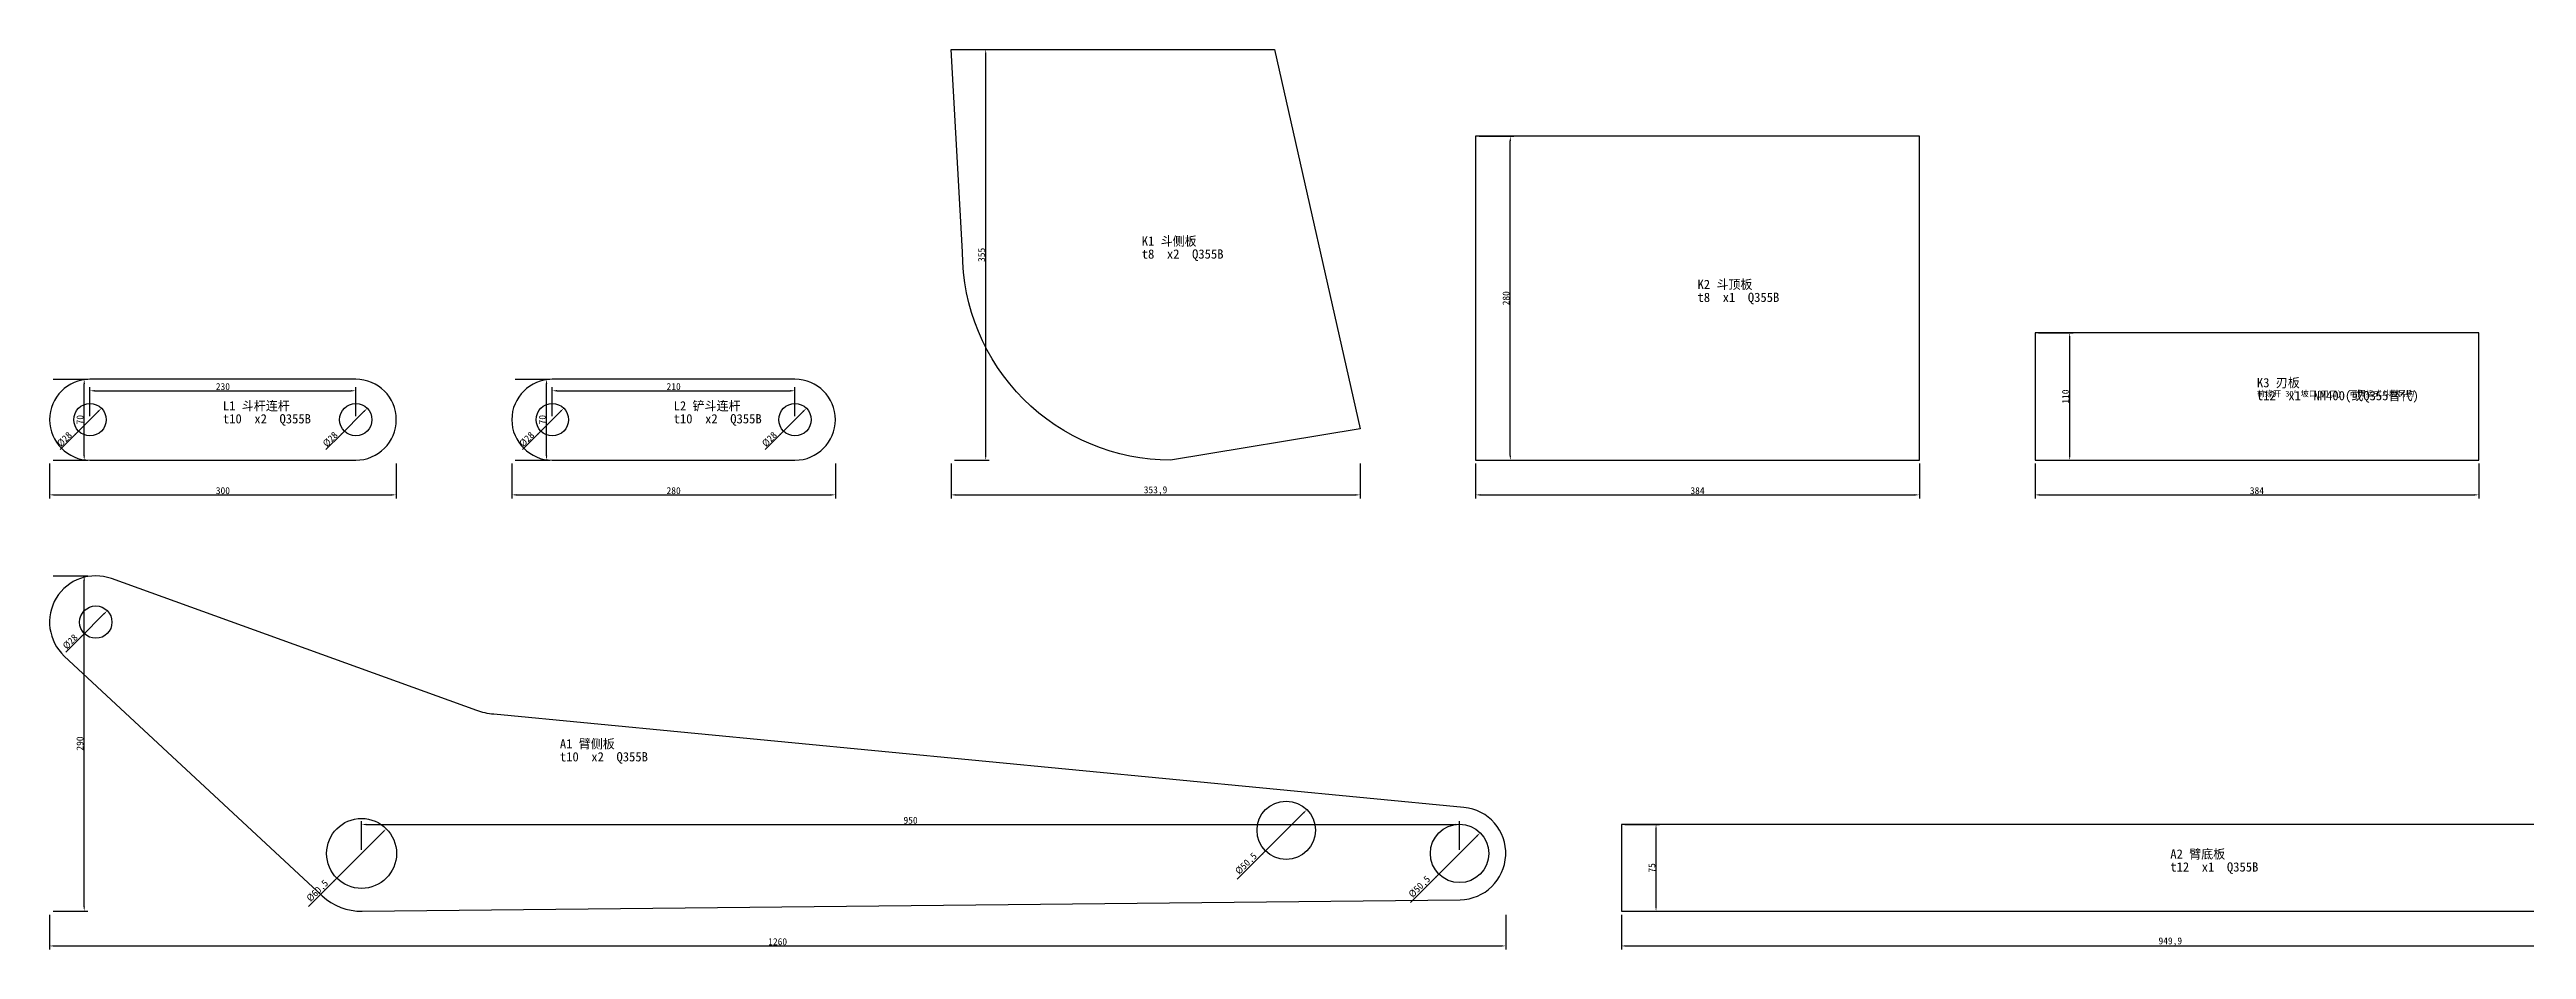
# Model space of a CAD drawing. Header units: millimetres. Extents: x 0 to 4122, y -33 to 788.
# Drawn here: x 0 to 2143, y -33 to 745 of the extents above; entities that cross this region are included whole.
import ezdxf

# ---------------------------------------------------------------- set-up
doc = ezdxf.new("R2010")
doc.units = ezdxf.units.MM
for name, color, linetype in [('CUT', 7, 'Continuous'), ('DIM', 4, 'Continuous'), ('MARK', 3, 'Continuous')]:
    doc.layers.add(name, color=color, linetype=linetype)
doc.dimstyles.new('PLATE', dxfattribs={"dimtxt": 6, "dimasz": 4, "dimexe": 3, "dimexo": 3, "dimtad": 1, "dimdec": 1, "dimcen": 2.5, "dimclrt": 7, "dimazin": 3, "dimtfac": 1, "dimtmove": 0, "dimatfit": 3})

msp = doc.modelspace()

# ---------------------------------------------------------------- linework, layer by layer
at = {"layer": 'CUT'}
for points in [[(780, 745), (1060, 745), (1133.91, 417.14), (970, 390, -0.4142136), (790, 570)], [(35, 460, 1), (35, 390), (265, 390, 1), (265, 460)], [(435, 460, 1), (435, 390), (645, 390, 1), (645, 460)], [(235.97, 13.37, 0.1920826), (270.53, 0), (1220.42, 10, 0.948324), (1223.82, 89.82), (384.28, 170.27, -0.0627836), (369.63, 173.56), (53.58, 287.62, 0.8167068), (12.78, 220.69)]]:
    msp.add_lwpolyline(points, format="xyb", close=True, dxfattribs=at)
for points in [[(1233.91, 390), (1617.91, 390), (1617.91, 670), (1233.91, 670)], [(1717.91, 390), (2101.91, 390), (2101.91, 500), (1717.91, 500)], [(1360, 0), (2309.95, 0), (2309.95, 75), (1360, 75)]]:
    msp.add_lwpolyline(points, close=True, dxfattribs=at)
for centre, radius in [((35, 425), 14), ((265, 425), 14), ((435, 425), 14), ((645, 425), 14), ((40, 250), 14), ((1070, 70), 25.25), ((270, 50), 30.25), ((1220, 50), 25.25)]:
    msp.add_circle(centre, radius, dxfattribs=at)

# ---------------------------------------------------------------- texts
at = {"layer": 'MARK'}
for s, height, p in [('K1 斗侧板', 8, (945.02, 575.45)), ('t8  x2  Q355B', 8, (945.02, 564.25)), ('K2 斗顶板', 8, (1425.91, 538)), ('t8  x1  Q355B', 8, (1425.91, 526.8)), ('前缘开 30° 坡口(刃口)，可焊接式斗齿另购', 5, (1909.91, 445)), ('t12  x1  NM400(或Q355替代)', 8, (1909.91, 441.8)), ('K3 刃板', 8, (1909.91, 453)), ('t10  x2  Q355B', 8, (150, 421.8)), ('L1 斗杆连杆', 8, (150, 433)), ('t10  x2  Q355B', 8, (540, 421.8)), ('L2 铲斗连杆', 8, (540, 433)), ('A1 臂侧板', 8, (441.57, 140.76)), ('t10  x2  Q355B', 8, (441.57, 129.56)), ('A2 臂底板', 8, (1834.97, 45.5)), ('t12  x1  Q355B', 8, (1834.97, 34.3))]:
    msp.add_text(s, height=height, dxfattribs=at).set_placement(p)

# ---------------------------------------------------------------- dimensions: what is measured, and where the dimension line sits
at = {"layer": 'DIM'}
for base, p1, p2 in [((810, 390), (780, 390), (780, 745)), ((1263.91, 390), (1233.91, 390), (1233.91, 670)), ((1747.91, 390), (1717.91, 390), (1717.91, 500)), ((30, 390), (0, 390), (0, 460)), ((430, 390), (400, 390), (400, 460)), ((30, 0), (0, 0), (0, 290)), ((1390, 0), (1360, 0), (1360, 75))]:
    msp.add_linear_dim(base=base, p1=p1, p2=p2, angle=90, dimstyle='PLATE', dxfattribs=at).render()
for base, p1, p2 in [((35, 450), (35, 425), (265, 425)), ((435, 450), (435, 425), (645, 425)), ((0, 360), (0, 390), (300, 390)), ((400, 360), (400, 390), (680, 390)), ((780, 360), (780, 390), (1133.91, 390)), ((1233.91, 360), (1233.91, 390), (1617.91, 390)), ((1717.91, 360), (1717.91, 390), (2101.91, 390)), ((270, 75), (270, 50), (1220, 50)), ((0, -30), (0, 0), (1260, 0)), ((1360, -30), (1360, 0), (2309.9473, 0))]:
    msp.add_linear_dim(base=base, p1=p1, p2=p2, dimstyle='PLATE', dxfattribs=at).render()
for p1, p2 in [((44.9, 434.9), (25.1, 415.1)), ((274.9, 434.9), (255.1, 415.1)), ((444.9, 434.9), (425.1, 415.1)), ((654.9, 434.9), (635.1, 415.1)), ((49.9, 259.9), (30.1, 240.1)), ((1087.85, 87.85), (1052.15, 52.15)), ((291.39, 71.39), (248.61, 28.61)), ((1237.85, 67.85), (1202.15, 32.15))]:
    msp.add_diameter_dim_2p(p1=p1, p2=p2, dimstyle='PLATE', dxfattribs=at).render()

doc.saveas('drawing.dxf')
